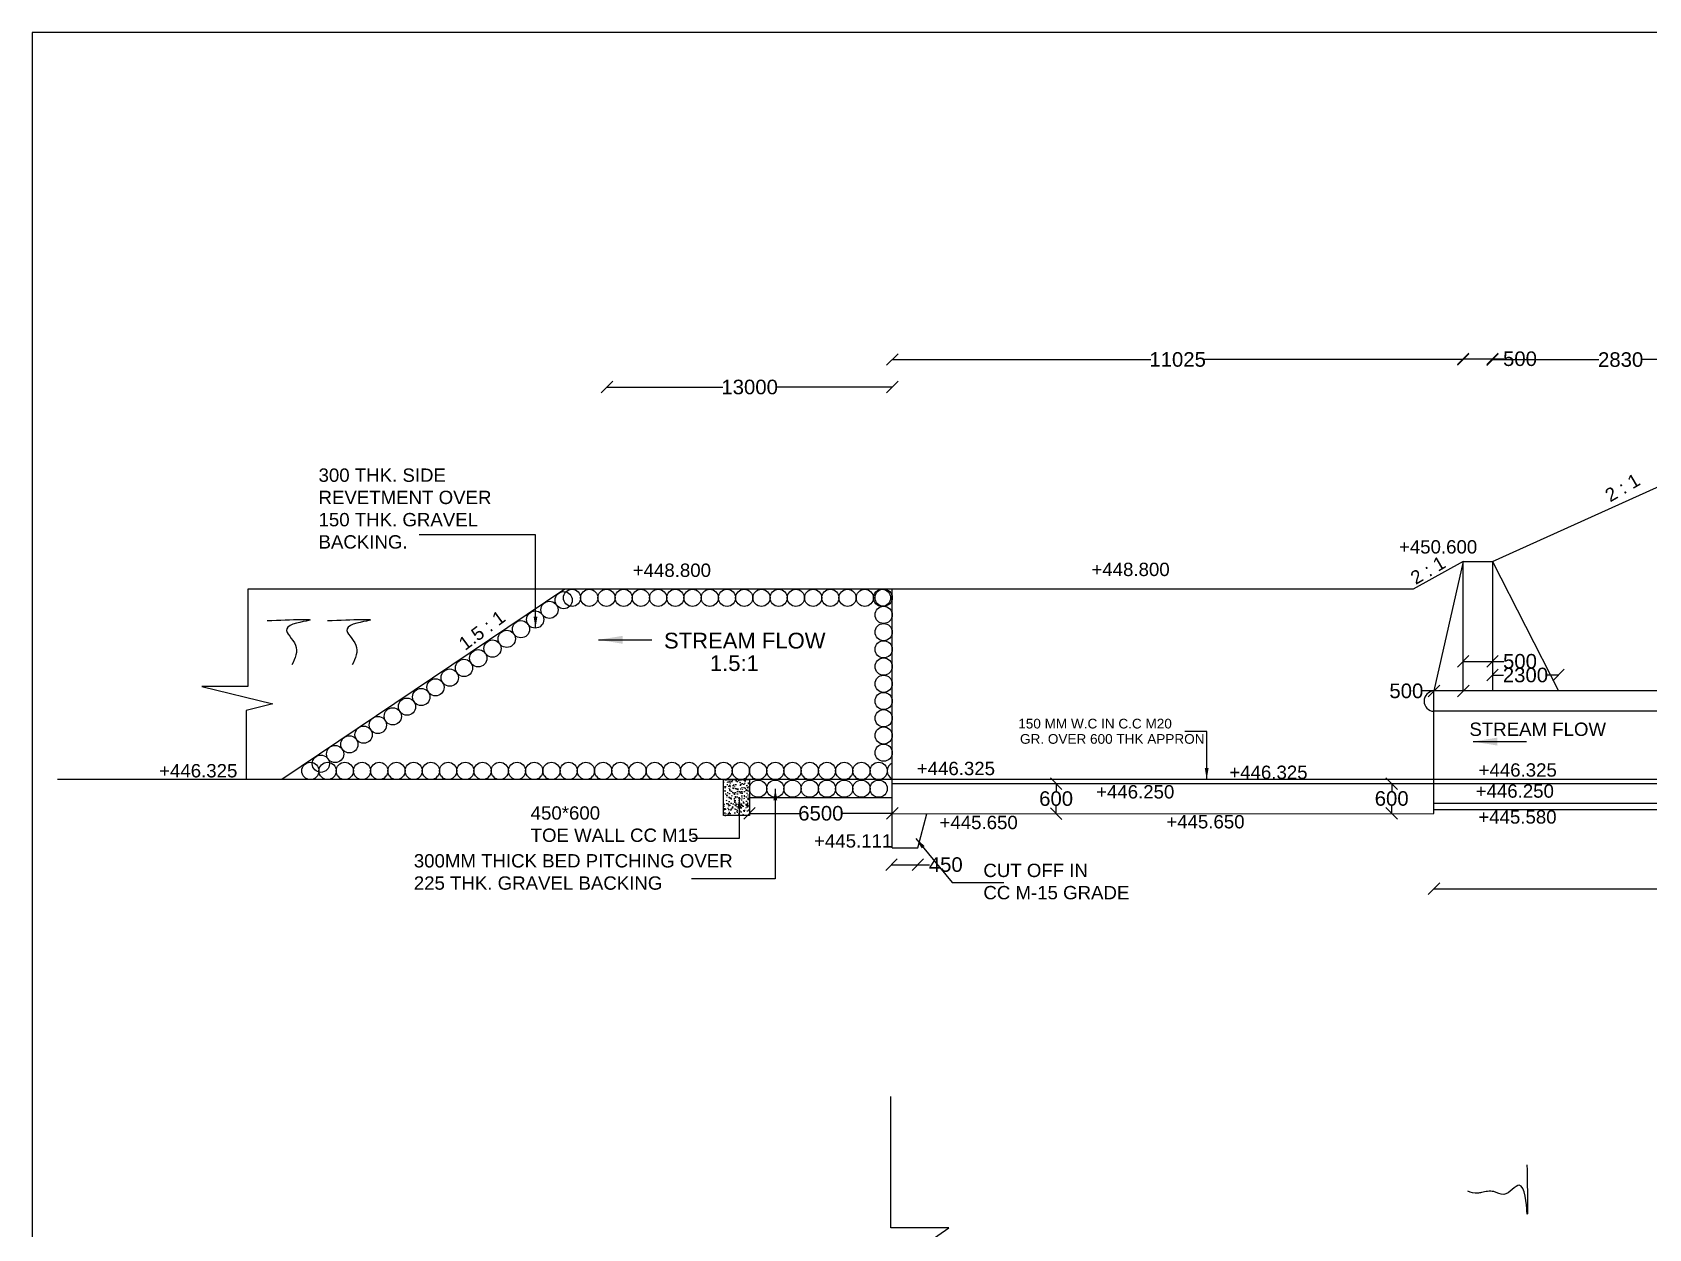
# Model space of a CAD drawing. Header units: millimetres. Extents: x 5124 to 6568637, y 2311 to 91879094.
# Drawn here: x 3635793 to 3649121, y 45947667 to 45957529 of the extents above; entities that cross this region are included whole.
import ezdxf

# ---------------------------------------------------------------- set-up
doc = ezdxf.new("R2010")
doc.units = ezdxf.units.MM
doc.header["$MEASUREMENT"] = 0
for name, color, linetype in [('DIMENSION', 7, 'Continuous'), ('DRAWING', 7, 'Continuous'), ('TEXT', 7, 'Continuous')]:
    doc.layers.add(name, color=color, linetype=linetype)
doc.styles.get("Standard").update_dxf_attribs({"font": 'arial.ttf', "height": 120})
doc.dimstyles.get("Standard").update_dxf_attribs({"dimtxt": 200, "dimasz": 110, "dimexe": 0.18, "dimexo": 0.0625, "dimgap": 0.09, "dimtad": 0, "dimtih": 1, "dimtoh": 1, "dimdec": 0, "dimzin": 0, "dimdsep": 46, "dimtxsty": 'Standard', "dimblk": 'OBLIQUE', "dimcen": 0.09, "dimse1": 1, "dimse2": 1, "dimadec": 0, "dimazin": 0, "dimtfac": 1, "dimtdec": 0, "dimtofl": 0, "dimtmove": 0, "dimatfit": 3, "dimfxl": 1, "dimtolj": 1, "dimtzin": 0, "dimarcsym": 0})

# ---------------------------------------------------------------- blocks, each defined once
blk = doc.blocks.new('_Oblique')
at = {"color": 0, "linetype": 'ByBlock', "lineweight": -2}
blk.add_line((-0.5, -0.5), (0.5, 0.5), dxfattribs=at)
blk = doc.blocks.new('*D76')
at = {"layer": 'Defpoints', "color": 0, "linetype": 'Continuous', "transparency": 16777216}
for p in [(3642884, 45954605), (3640532, 45952939), (3642884, 45952939)]:
    blk.add_point(p, dxfattribs=at)
at = {"layer": 'DIMENSION', "color": 0, "linetype": 'Continuous', "lineweight": -2, "transparency": 16777216}
for p, q in [((3640532, 45954605), (3641488, 45954605)), ((3642884, 45954605), (3641928, 45954605))]:
    blk.add_line(p, q, dxfattribs=at)
at = {"layer": 'DIMENSION', "color": 0, "linetype": 'Continuous', "lineweight": -2, "transparency": 16777216, "xscale": 95, "yscale": 95, "zscale": 95, "rotation": 180}
blk.add_blockref('_Oblique', (3640532, 45954605), dxfattribs=at)
at = {"layer": 'DIMENSION', "color": 0, "linetype": 'Continuous', "lineweight": -2, "transparency": 16777216, "xscale": 95, "yscale": 95, "zscale": 95}
blk.add_blockref('_Oblique', (3642884, 45954605), dxfattribs=at)
at = {"layer": 'DIMENSION', "color": 0, "linetype": 'Continuous', "transparency": 16777216, "insert": (3641708, 45954605), "char_height": 120, "attachment_point": 5}
blk.add_mtext('\\A1;13000', dxfattribs=at)
blk = doc.blocks.new('*D77')
at = {"layer": 'Defpoints', "color": 0, "linetype": 'Continuous', "transparency": 16777216}
for p in [(3642884, 45954834), (3647591, 45954832), (3647591, 45953168)]:
    blk.add_point(p, dxfattribs=at)
at = {"layer": 'DIMENSION', "color": 0, "linetype": 'Continuous', "lineweight": -2, "transparency": 16777216}
for p, q in [((3642884, 45954832), (3645017, 45954832)), ((3647591, 45954832), (3645458, 45954832))]:
    blk.add_line(p, q, dxfattribs=at)
at = {"layer": 'DIMENSION', "color": 0, "linetype": 'Continuous', "lineweight": -2, "transparency": 16777216, "xscale": 95, "yscale": 95, "zscale": 95, "rotation": 180}
blk.add_blockref('_Oblique', (3642884, 45954832), dxfattribs=at)
at = {"layer": 'DIMENSION', "color": 0, "linetype": 'Continuous', "lineweight": -2, "transparency": 16777216, "xscale": 95, "yscale": 95, "zscale": 95}
blk.add_blockref('_Oblique', (3647591, 45954832), dxfattribs=at)
at = {"layer": 'DIMENSION', "color": 0, "linetype": 'Continuous', "transparency": 16777216, "insert": (3645237, 45954832), "char_height": 120, "attachment_point": 5}
blk.add_mtext('\\A1;11025', dxfattribs=at)
blk = doc.blocks.new('*D78')
at = {"layer": 'Defpoints', "color": 0, "linetype": 'Continuous', "transparency": 16777216}
for p in [(3647833, 45954838), (3647591, 45953168), (3647833, 45953168)]:
    blk.add_point(p, dxfattribs=at)
at = {"layer": 'DIMENSION', "color": 0, "linetype": 'Continuous', "lineweight": -2, "transparency": 16777216}
for p, q in [((3647591, 45954838), (3647833, 45954838)), ((3647833, 45954838), (3647928, 45954838))]:
    blk.add_line(p, q, dxfattribs=at)
at = {"layer": 'DIMENSION', "color": 0, "linetype": 'Continuous', "lineweight": -2, "transparency": 16777216, "xscale": 95, "yscale": 95, "zscale": 95, "rotation": 180}
blk.add_blockref('_Oblique', (3647591, 45954838), dxfattribs=at)
at = {"layer": 'DIMENSION', "color": 0, "linetype": 'Continuous', "lineweight": -2, "transparency": 16777216, "xscale": 95, "yscale": 95, "zscale": 95}
blk.add_blockref('_Oblique', (3647833, 45954838), dxfattribs=at)
at = {"layer": 'DIMENSION', "color": 0, "linetype": 'Continuous', "transparency": 16777216, "insert": (3648060, 45954838), "char_height": 120, "attachment_point": 5}
blk.add_mtext('\\A1;500', dxfattribs=at)
blk = doc.blocks.new('*D79')
at = {"layer": 'Defpoints', "color": 0, "linetype": 'Continuous', "transparency": 16777216}
for p in [(3647833, 45954838), (3649948, 45954831), (3649948, 45954120)]:
    blk.add_point(p, dxfattribs=at)
at = {"layer": 'DIMENSION', "color": 0, "linetype": 'Continuous', "lineweight": -2, "transparency": 16777216}
for p, q in [((3647833, 45954831), (3648710, 45954831)), ((3649948, 45954831), (3649070, 45954831))]:
    blk.add_line(p, q, dxfattribs=at)
at = {"layer": 'DIMENSION', "color": 0, "linetype": 'Continuous', "lineweight": -2, "transparency": 16777216, "xscale": 95, "yscale": 95, "zscale": 95, "rotation": 180}
blk.add_blockref('_Oblique', (3647833, 45954831), dxfattribs=at)
at = {"layer": 'DIMENSION', "color": 0, "linetype": 'Continuous', "lineweight": -2, "transparency": 16777216, "xscale": 95, "yscale": 95, "zscale": 95}
blk.add_blockref('_Oblique', (3649948, 45954831), dxfattribs=at)
at = {"layer": 'DIMENSION', "color": 0, "linetype": 'Continuous', "transparency": 16777216, "insert": (3648890, 45954831), "char_height": 120, "attachment_point": 5}
blk.add_mtext('\\A1;2830', dxfattribs=at)
blk = doc.blocks.new('*D86')
at = {"layer": 'Defpoints', "color": 0, "linetype": 'Continuous', "transparency": 16777216}
for p in [(3647833, 45952344), (3647833, 45952344), (3647591, 45952100)]:
    blk.add_point(p, dxfattribs=at)
at = {"layer": 'DIMENSION', "color": 0, "linetype": 'Continuous', "lineweight": -2, "transparency": 16777216}
for p, q in [((3647591, 45952344), (3647833, 45952344)), ((3647833, 45952344), (3647928, 45952344))]:
    blk.add_line(p, q, dxfattribs=at)
at = {"layer": 'DIMENSION', "color": 0, "linetype": 'Continuous', "lineweight": -2, "transparency": 16777216, "xscale": 95, "yscale": 95, "zscale": 95, "rotation": 180}
blk.add_blockref('_Oblique', (3647591, 45952344), dxfattribs=at)
at = {"layer": 'DIMENSION', "color": 0, "linetype": 'Continuous', "lineweight": -2, "transparency": 16777216, "xscale": 95, "yscale": 95, "zscale": 95}
blk.add_blockref('_Oblique', (3647833, 45952344), dxfattribs=at)
at = {"layer": 'DIMENSION', "color": 0, "linetype": 'Continuous', "transparency": 16777216, "insert": (3648060, 45952344), "char_height": 120, "attachment_point": 5}
blk.add_mtext('\\A1;500', dxfattribs=at)
blk = doc.blocks.new('*D87')
at = {"layer": 'Defpoints', "color": 0, "linetype": 'Continuous', "transparency": 16777216}
for p in [(3647833, 45952237), (3648378, 45952231), (3648378, 45952100)]:
    blk.add_point(p, dxfattribs=at)
at = {"layer": 'DIMENSION', "color": 0, "linetype": 'Continuous', "lineweight": -2, "transparency": 16777216}
for p, q in [((3647833, 45952231), (3647925, 45952231)), ((3648378, 45952231), (3648286, 45952231))]:
    blk.add_line(p, q, dxfattribs=at)
at = {"layer": 'DIMENSION', "color": 0, "linetype": 'Continuous', "lineweight": -2, "transparency": 16777216, "xscale": 95, "yscale": 95, "zscale": 95, "rotation": 180}
blk.add_blockref('_Oblique', (3647833, 45952231), dxfattribs=at)
at = {"layer": 'DIMENSION', "color": 0, "linetype": 'Continuous', "lineweight": -2, "transparency": 16777216, "xscale": 95, "yscale": 95, "zscale": 95}
blk.add_blockref('_Oblique', (3648378, 45952231), dxfattribs=at)
at = {"layer": 'DIMENSION', "color": 0, "linetype": 'Continuous', "transparency": 16777216, "insert": (3648105, 45952231), "char_height": 120, "attachment_point": 5}
blk.add_mtext('\\A1;2300', dxfattribs=at)
blk = doc.blocks.new('*D88')
at = {"layer": 'Defpoints', "color": 0, "linetype": 'Continuous', "transparency": 16777216}
for p in [(3647002, 45951336), (3647002, 45951336), (3647002, 45951091)]:
    blk.add_point(p, dxfattribs=at)
at = {"layer": 'DIMENSION', "color": 0, "linetype": 'Continuous', "lineweight": -2, "transparency": 16777216}
for p, q in [((3647002, 45951336), (3647002, 45951274)), ((3647002, 45951091), (3647002, 45951152))]:
    blk.add_line(p, q, dxfattribs=at)
at = {"layer": 'DIMENSION', "color": 0, "linetype": 'Continuous', "lineweight": -2, "transparency": 16777216, "xscale": 95, "yscale": 95, "zscale": 95}
for p, rotation in [((3647002, 45951336), 90), ((3647002, 45951091), 270)]:
    blk.add_blockref('_Oblique', p, dxfattribs=dict(at, rotation=rotation))
at = {"layer": 'DIMENSION', "color": 0, "linetype": 'Continuous', "transparency": 16777216, "insert": (3647002, 45951213), "char_height": 120, "attachment_point": 5}
blk.add_mtext('\\A1;600', dxfattribs=at)
blk = doc.blocks.new('*D89')
at = {"layer": 'Defpoints', "color": 0, "linetype": 'Continuous', "transparency": 16777216}
for p in [(3644234, 45951336), (3644235, 45951089), (3644235, 45951089)]:
    blk.add_point(p, dxfattribs=at)
at = {"layer": 'DIMENSION', "color": 0, "linetype": 'Continuous', "lineweight": -2, "transparency": 16777216}
for p, q in [((3644235, 45951336), (3644235, 45951274)), ((3644235, 45951089), (3644235, 45951151))]:
    blk.add_line(p, q, dxfattribs=at)
at = {"layer": 'DIMENSION', "color": 0, "linetype": 'Continuous', "lineweight": -2, "transparency": 16777216, "xscale": 95, "yscale": 95, "zscale": 95}
for p, rotation in [((3644235, 45951336), 90), ((3644235, 45951089), 270)]:
    blk.add_blockref('_Oblique', p, dxfattribs=dict(at, rotation=rotation))
at = {"layer": 'DIMENSION', "color": 0, "linetype": 'Continuous', "transparency": 16777216, "insert": (3644235, 45951212), "char_height": 120, "attachment_point": 5}
blk.add_mtext('\\A1;600', dxfattribs=at)
blk = doc.blocks.new('*D90')
at = {"layer": 'Defpoints', "color": 0, "linetype": 'Continuous', "transparency": 16777216}
for p in [(3642878, 45950807), (3643095, 45950807), (3643095, 45950668)]:
    blk.add_point(p, dxfattribs=at)
at = {"layer": 'DIMENSION', "color": 0, "linetype": 'Continuous', "lineweight": -2, "transparency": 16777216}
for p, q in [((3642878, 45950668), (3643095, 45950668)), ((3643095, 45950668), (3643190, 45950668))]:
    blk.add_line(p, q, dxfattribs=at)
at = {"layer": 'DIMENSION', "color": 0, "linetype": 'Continuous', "lineweight": -2, "transparency": 16777216, "xscale": 95, "yscale": 95, "zscale": 95, "rotation": 180}
blk.add_blockref('_Oblique', (3642878, 45950668), dxfattribs=at)
at = {"layer": 'DIMENSION', "color": 0, "linetype": 'Continuous', "lineweight": -2, "transparency": 16777216, "xscale": 95, "yscale": 95, "zscale": 95}
blk.add_blockref('_Oblique', (3643095, 45950668), dxfattribs=at)
at = {"layer": 'DIMENSION', "color": 0, "linetype": 'Continuous', "transparency": 16777216, "insert": (3643325, 45950668), "char_height": 120, "attachment_point": 5}
blk.add_mtext('\\A1;450', dxfattribs=at)
blk = doc.blocks.new('*D91')
at = {"layer": 'Defpoints', "color": 0, "linetype": 'Continuous', "transparency": 16777216}
for p in [(3641707, 45951075), (3642884, 45951091), (3642884, 45951088)]:
    blk.add_point(p, dxfattribs=at)
at = {"layer": 'DIMENSION', "color": 0, "linetype": 'Continuous', "lineweight": -2, "transparency": 16777216}
for p, q in [((3641707, 45951091), (3642116, 45951091)), ((3642884, 45951091), (3642475, 45951091))]:
    blk.add_line(p, q, dxfattribs=at)
at = {"layer": 'DIMENSION', "color": 0, "linetype": 'Continuous', "lineweight": -2, "transparency": 16777216, "xscale": 95, "yscale": 95, "zscale": 95, "rotation": 180}
blk.add_blockref('_Oblique', (3641707, 45951091), dxfattribs=at)
at = {"layer": 'DIMENSION', "color": 0, "linetype": 'Continuous', "lineweight": -2, "transparency": 16777216, "xscale": 95, "yscale": 95, "zscale": 95}
blk.add_blockref('_Oblique', (3642884, 45951091), dxfattribs=at)
at = {"layer": 'DIMENSION', "color": 0, "linetype": 'Continuous', "transparency": 16777216, "insert": (3642295, 45951091), "char_height": 120, "attachment_point": 5}
blk.add_mtext('\\A1;6500', dxfattribs=at)
blk = doc.blocks.new('*D96')
at = {"layer": 'Defpoints', "color": 0, "linetype": 'Continuous', "transparency": 16777216}
for p in [(3647351, 45951091), (3668607, 45951057), (3668607, 45950470)]:
    blk.add_point(p, dxfattribs=at)
at = {"layer": 'DIMENSION', "color": 0, "linetype": 'Continuous', "lineweight": -2, "transparency": 16777216}
for p, q in [((3647351, 45950470), (3657753, 45950470)), ((3668607, 45950470), (3658205, 45950470))]:
    blk.add_line(p, q, dxfattribs=at)
at = {"layer": 'DIMENSION', "color": 0, "linetype": 'Continuous', "lineweight": -2, "transparency": 16777216, "xscale": 95, "yscale": 95, "zscale": 95, "rotation": 180}
blk.add_blockref('_Oblique', (3647351, 45950470), dxfattribs=at)
at = {"layer": 'DIMENSION', "color": 0, "linetype": 'Continuous', "lineweight": -2, "transparency": 16777216, "xscale": 95, "yscale": 95, "zscale": 95}
blk.add_blockref('_Oblique', (3668607, 45950470), dxfattribs=at)
at = {"layer": 'DIMENSION', "color": 0, "linetype": 'Continuous', "transparency": 16777216, "insert": (3657979, 45950470), "char_height": 120, "attachment_point": 5}
blk.add_mtext('\\A1;50187', dxfattribs=at)
blk = doc.blocks.new('*D117')
at = {"layer": 'Defpoints', "color": 0, "linetype": 'Continuous', "transparency": 16777216}
for p in [(3647593, 45952100), (3647593, 45952100), (3647351, 45951856)]:
    blk.add_point(p, dxfattribs=at)
at = {"layer": 'DIMENSION', "color": 0, "linetype": 'Continuous', "lineweight": -2, "transparency": 16777216}
for p, q in [((3647351, 45952100), (3647256, 45952100)), ((3647593, 45952100), (3647351, 45952100))]:
    blk.add_line(p, q, dxfattribs=at)
at = {"layer": 'DIMENSION', "color": 0, "linetype": 'Continuous', "lineweight": -2, "transparency": 16777216, "xscale": 95, "yscale": 95, "zscale": 95, "rotation": 180}
blk.add_blockref('_Oblique', (3647351, 45952100), dxfattribs=at)
at = {"layer": 'DIMENSION', "color": 0, "linetype": 'Continuous', "lineweight": -2, "transparency": 16777216, "xscale": 95, "yscale": 95, "zscale": 95}
blk.add_blockref('_Oblique', (3647593, 45952100), dxfattribs=at)
at = {"layer": 'DIMENSION', "color": 0, "linetype": 'Continuous', "transparency": 16777216, "insert": (3647123, 45952100), "char_height": 120, "attachment_point": 5}
blk.add_mtext('\\A1;500', dxfattribs=at)

msp = doc.modelspace()

# ---------------------------------------------------------------- hatches: boundary and pattern name
at = {"layer": 'DRAWING', "linetype": 'Continuous'}
h = msp.add_hatch(dxfattribs=at)
h.set_pattern_fill('AR-CONC', color=256, scale=100, style=0)
h.set_pattern_definition([(50, (54926.16, -365.5), (717.2601826, -62.752135), [75, -825]), (355, (54926.16, -365.5), (-138.751334, 752.192134), [60, -660]), (100.4514, (54985.9, -370.7), (578.509382, 689.439542), [63.74019, -701.142112]), (46.1842, (54926.2, -165.5), (1067.241049, -165.519014), [112.5, -1237.5]), (96.6356, (55015.1, -179.3), (934.662706, 974.11787), [95.610288, -1051.713]), (351.1842, (54926.2, -165.5), (934.661945, 974.1186), [90, -990]), (21, (55026.16, -215.5), (596.907052, -402.618891), [75, -825]), (326, (55026.16, -215.5), (243.315332, 725.150045), [60, -660]), (71.4514, (55075.9, -249.05), (840.222629, 322.530497), [63.74019, -701.142112]), (37.5, (54926.16, -365.5), (12.1598553, 332.8938538), [0, -652, 0, -670, 0, -662.5]), (7.5, (54926.16, -365.5), (263.0695374, 394.411712), [0, -382, 0, -637, 0, -252.5]), (327.5, (54703.16, -365.5), (533.8224362, -22.5548717), [0, -250, 0, -780, 0, -1035]), (317.5, (54603.16, -365.5), (583.1861693, 100.1049823), [0, -325, 0, -518, 0, -735])])
h.paths.add_polyline_path([(3641706.7, 45951370), (3641493.7, 45951370), (3641493.7, 45951074.5), (3641706.7, 45951074.5)])
h = msp.add_hatch(dxfattribs=at)
h.set_pattern_fill('AR-CONC', color=256, scale=10, style=0)
h.set_pattern_definition([(50, (54926.16, -365.497), (71.72601826, -6.2752135), [7.5, -82.5]), (355, (54926.16, -365.5), (-13.87513336, 75.21921337), [6, -66]), (100.4514, (54932.14, -366.02), (57.85093817, 68.94395421), [6.374019, -70.1142112]), (46.1842, (54926.16, -345.5), (106.72410486, -16.55190143), [11.25, -123.75]), (96.6356, (54935.06, -346.88), (93.46627055, 97.4117871), [9.5610288, -105.1713]), (351.1842, (54926.16, -345.5), (93.46619451, 97.4118601), [9, -99]), (21, (54936.16, -350.497), (59.69070521, -40.26188907), [7.5, -82.5]), (326, (54936.16, -350.5), (24.33153319, 72.5150045), [6, -66]), (71.4514, (54941.136, -353.85), (84.02226286, 32.25304967), [6.374019, -70.1142112]), (37.5, (54926.162, -365.497), (1.215985532, 33.289385383), [0, -65.2, 0, -67, 0, -66.25]), (7.5, (54926.162, -365.497), (26.306953744, 39.441171188), [0, -38.2, 0, -63.7, 0, -25.25]), (327.5, (54903.862, -365.497), (53.382243617, -2.255487173), [0, -25, 0, -78, 0, -103.5]), (317.5, (54893.86, -365.497), (58.318616934, 10.010498233), [0, -32.5, 0, -51.8, 0, -73.5])])
h.paths.add_polyline_path([(3641706.7, 45951370), (3641493.7, 45951370), (3641493.7, 45951074.5), (3641706.7, 45951074.5)])

# ---------------------------------------------------------------- linework, layer by layer
for points in [[(3687990.9, 45957529.2), (3635793.1, 45957529.2), (3635793.1, 45929601.1), (3687990.9, 45929601.1)], [(3641493.7, 45951370), (3641706.7, 45951370), (3641706.7, 45951074.5), (3641493.7, 45951074.5)]]:
    msp.add_lwpolyline(points, close=True, dxfattribs=at)
for points in [[(3647832.7, 45953167.5), (3649947.7, 45954119.5), (3653725.2, 45954119.5), (3656648.7, 45952145.5)], [(3647590.7, 45953167.5), (3647179.1, 45952938.7), (3637570.7, 45952938.7), (3637570.7, 45952135.4), (3637189.8, 45952135.4), (3637777.5, 45951995), (3637555.3, 45951938.8), (3637555.3, 45951370)], [(3647590.7, 45953167.5), (3647350.8, 45952100)], [(3647590.7, 45952095.6), (3647590.7, 45953167.5)], [(3647590.7, 45953167.5), (3647832.7, 45953167.5), (3647832.7, 45952100)], [(3647832.7, 45953167.5), (3648378.2, 45952100)], [(3640183.3, 45952938.7), (3637849.2, 45951370)], [(3642884.2, 45950806.5), (3642884.2, 45952938.7)], [(3647350.8, 45951090.9), (3647350.8, 45952100)], [(3668622.4, 45952100), (3647350.8, 45952100)], [(3668622.4, 45951932.5), (3647350.8, 45951932.5)], [(3671460.7, 45951370), (3636000.2, 45951370)], [(3671460.7, 45951335.5), (3642884.2, 45951335.5)], [(3641706.7, 45951222.3), (3642884.2, 45951222.3)], [(3668606.5, 45951171.5), (3647350.8, 45951171.5)], [(3642884.2, 45951088), (3647350.8, 45951090.9)], [(3642884.2, 45950806.5), (3643095.2, 45950806.5), (3643167.7, 45951088.2)], [(3668606.5, 45951120.5), (3647350.8, 45951120.5)], [(3642870, 45945612.6), (3642870, 45947024.5), (3642418.8, 45947024.5), (3643351.1, 45947674.9), (3642870.8, 45947674.9), (3642870.8, 45948757.4)]]:
    msp.add_lwpolyline(points, dxfattribs=at)
for centre in [(3640174.8, 45952848.3), (3640243.3, 45952867.7), (3640385.3, 45952867.7), (3640527.3, 45952867.7), (3640669.3, 45952867.7), (3640811.3, 45952867.7), (3640953.3, 45952867.7), (3641095.3, 45952867.7), (3641237.3, 45952867.7), (3641379.3, 45952867.7), (3641521.3, 45952867.7), (3641663.3, 45952867.7), (3641805.3, 45952867.7), (3641947.3, 45952867.7), (3642089.3, 45952867.7), (3642231.3, 45952867.7), (3642373.3, 45952867.7), (3642515.3, 45952867.7), (3642657.3, 45952867.7), (3642799.3, 45952867.7), (3642812.7, 45952869), (3639939.9, 45952688.8), (3640057.3, 45952768.6), (3642812.7, 45952727), (3639705, 45952529.2), (3639822.4, 45952609), (3642812.7, 45952585), (3639587.5, 45952449.4), (3642812.7, 45952443), (3639352.6, 45952289.8), (3639470, 45952369.6), (3642812.7, 45952301), (3639117.7, 45952130.2), (3639235.1, 45952210), (3642812.7, 45952159), (3639000.2, 45952050.4), (3642812.7, 45952017), (3638765.3, 45951890.8), (3638882.7, 45951970.6), (3642812.7, 45951875), (3638524.8, 45951739.5), (3638642.3, 45951819.3), (3642812.7, 45951733), (3638407.4, 45951659.7), (3638172.4, 45951500.1), (3638289.9, 45951579.9), (3642812.7, 45951591), (3638085.7, 45951441), (3638227.7, 45951441), (3638369.7, 45951441), (3638511.7, 45951441), (3638653.7, 45951441), (3638795.7, 45951441), (3638937.7, 45951441), (3639079.7, 45951441), (3639221.7, 45951441), (3639363.7, 45951441), (3639505.7, 45951441), (3639647.7, 45951441), (3639789.7, 45951441), (3639931.7, 45951441), (3640073.7, 45951441), (3640215.7, 45951441), (3640357.7, 45951441), (3640499.7, 45951441), (3640641.7, 45951441), (3640783.7, 45951441), (3640925.7, 45951441), (3641067.7, 45951441), (3641209.7, 45951441), (3641351.7, 45951441), (3641493.7, 45951441), (3641635.7, 45951441), (3641777.7, 45951441), (3641919.7, 45951441), (3642061.7, 45951441), (3642203.7, 45951441), (3642345.7, 45951441), (3642487.7, 45951441), (3642629.7, 45951441), (3642771.7, 45951441), (3641777.7, 45951294.5), (3641919.7, 45951294.5), (3642061.7, 45951294.5), (3642203.7, 45951294.5), (3642345.7, 45951294.5), (3642487.7, 45951294.5), (3642629.7, 45951294.5), (3642771.7, 45951294.5)]:
    msp.add_circle(centre, 71, dxfattribs=at)
for centre, radius, start, end in [((3647353.3, 45952016.3), 83.8, 91.69083, 268.30917), ((3642913.7, 45951441), 71, 114.55036, 245.44964)]:
    msp.add_arc(centre, radius, start, end, dxfattribs=at)
for points in [[(3637729.1, 45952680.3), (3638070.7, 45952680.3), (3637890.4, 45952610.9), (3637963.5, 45952478.2), (3637932.7, 45952315)], [(3638226.7, 45952680.3), (3638568.3, 45952680.3), (3638388, 45952610.9), (3638461.2, 45952478.2), (3638430.3, 45952315)], [(3648117.4, 45948193.7), (3648117.4, 45947807), (3648054.6, 45948025.5), (3647926.3, 45947950.1), (3647843.4, 45947972.7), (3647742.8, 45947965.2), (3647710.1, 45947960.2), (3647629.6, 45947975.2)]]:
    msp.add_spline(points, degree=3, dxfattribs=at)

# ---------------------------------------------------------------- texts
at = {"layer": 'DRAWING', "linetype": 'Continuous', "insert": (3643635.2, 45950675.8), "char_height": 110, "width": 1196.768, "attachment_point": 1}
msp.add_mtext('CUT OFF IN \\PCC M-15 GRADE', dxfattribs=at)
at = {"layer": 'TEXT'}
for s, p in [('STREAM FLOW', (3641001.8, 45952450)), ('1.5:1', (3641380.2, 45952264.7))]:
    msp.add_text(s, height=130, dxfattribs=at).set_placement(p)
at = {"layer": 'TEXT', "linetype": 'Continuous'}
for s, height, p in [('150 MM W.C IN C.C M20', 80, (3643922.8, 45951790.6)), ('STREAM FLOW', 110, (3647642.8, 45951729.3)), ('GR. OVER 600 THK APPRON', 80, (3643937.3, 45951664.5))]:
    msp.add_text(s, height=height, dxfattribs=at).set_placement(p)
at = {"layer": 'TEXT', "linetype": 'Continuous', "char_height": 110, "attachment_point": 1}
for s, insert, width in [('300 THK. SIDE \\PREVETMENT OVER \\P150 THK. GRAVEL \\PBACKING.', (3638153.2, 45953933.9), 1979.273), ('+450.600', (3647062.1, 45953343), 639.34), ('+448.800', (3640744.1, 45953150.1), 639.34), ('+448.800', (3644526.3, 45953157.2), 639.34), ('+446.325', (3636838.7, 45951497.3), 639.34), ('+446.325', (3643086.1, 45951516), 639.34), ('+446.325', (3645663.4, 45951484.5), 639.34), ('+446.325', (3647718.6, 45951503.5), 639.34), ('+446.250', (3644564.6, 45951323.6), 639.34), ('+446.250', (3647694.6, 45951330), 639.34), ('450*600\\PTOE WALL CC M15', (3639902.2, 45951149.2), 1378.276), ('+445.650', (3643273.6, 45951071), 639.34), ('+445.650', (3645143.8, 45951077.1), 639.34), ('+445.580', (3647716.6, 45951116.5), 639.34), ('+445.111', (3642239.1, 45950919), 639.34), ('300MM THICK BED PITCHING OVER\\P225 THK. GRAVEL BACKING', (3638938.7, 45950754.8), 2752.54)]:
    msp.add_mtext(s, dxfattribs=dict(at, insert=insert, width=width))
at = {"layer": 'TEXT', "linetype": 'Continuous', "char_height": 110, "width": 639.34, "attachment_point": 1}
for s, insert, rotation in [('2 : 1', (3648748.1, 45953748.5), 30.36013), ('2 : 1', (3647144.2, 45953067.6), 30.36013), ('1.5 : 1', (3639295.9, 45952517.1), 36.54109)]:
    msp.add_mtext(s, dxfattribs=dict(at, insert=insert, rotation=rotation))

# ---------------------------------------------------------------- dimensions: what is measured, and where the dimension line sits
at = {"layer": 'DIMENSION', "linetype": 'Continuous'}
for base, p1, p2, text, picture, middle in [((3647590.7, 45954831.5), (3642884.2, 45954833.7), (3647590.7, 45953167.5), '11025', '*D77', (3645237.4, 45954831.5)), ((3647832.7, 45954837.8), (3647590.7, 45953167.5), (3647832.7, 45953167.5), '500', '*D78', (3648060.1, 45954837.8)), ((3649947.7, 45954831.5), (3647832.7, 45954837.8), (3649947.7, 45954119.5), '2830', '*D79', (3648890.2, 45954831.5)), ((3642884.2, 45954604.8), (3640532, 45952938.6), (3642884.2, 45952938.6), '13000', '*D76', (3641708.1, 45954604.8)), ((3647832.7, 45952344.4), (3647590.7, 45952100), (3647832.7, 45952344.4), '500', '*D86', (3648060.1, 45952344.4)), ((3648378.2, 45952231.3), (3647832.7, 45952236.7), (3648378.2, 45952100), '2300', '*D87', (3648105.4, 45952231.3)), ((3668606.5, 45950470.1), (3647350.8, 45951090.9), (3668606.5, 45951057.2), '50187', '*D96', (3657978.7, 45950470.1)), ((3643095.2, 45950667.7), (3642878.5, 45950806.7), (3643095.2, 45950806.5), '450', '*D90', (3643325, 45950667.7))]:
    dim = msp.add_linear_dim(base=base, p1=p1, p2=p2, text=text, dimstyle='Standard', override={"dimasz": 95, "dimarcsym": 1}, dxfattribs=at)
    dim.commit()
    dim.dimension.update_dxf_attribs({"geometry": picture, "text_midpoint": middle})
for base, p1, p2, text, picture, middle in [((3647592.8, 45952100), (3647350.8, 45951855.6), (3647592.8, 45952100), '500', '*D117', (3647123.3, 45952100)), ((3642884.2, 45951090.5), (3641706.7, 45951074.5), (3642884.2, 45951088), '6500', '*D91', (3642295.4, 45951090.5))]:
    dim = msp.add_linear_dim(base=base, p1=p1, p2=p2, text=text, dimstyle='Standard', override={"dimasz": 95, "dimarcsym": 1}, dxfattribs=at)
    dim.commit()
    dim.dimension.update_dxf_attribs({"geometry": picture, "text_midpoint": middle, "dimtype": 160})
for base, p1, p2, picture, middle in [((3644234.6, 45951088.9), (3644234.5, 45951335.5), (3644234.6, 45951088.9), '*D89', (3644234.6, 45951212.2)), ((3647002.4, 45951335.5), (3647002.4, 45951090.6), (3647002.4, 45951335.5), '*D88', (3647002.4, 45951213.1))]:
    dim = msp.add_linear_dim(base=base, p1=p1, p2=p2, angle=90, text='600', dimstyle='Standard', override={"dimasz": 95, "dimarcsym": 1}, dxfattribs=at)
    dim.commit()
    dim.dimension.update_dxf_attribs({"geometry": picture, "text_midpoint": middle})

# ---------------------------------------------------------------- leaders
at = {"layer": 'DRAWING', "linetype": 'Continuous'}
for points in [[(3639942.2, 45952617.8), (3639942.2, 45953386.5), (3638983.7, 45953386.5)], [(3645476.7, 45951370), (3645476.7, 45951767), (3645296.2, 45951767)], [(3641919.7, 45951294.5), (3641919.7, 45950551.5), (3641229.7, 45950551.5)], [(3641622.7, 45951224), (3641622.7, 45950884.5), (3641235.7, 45950884.5)], [(3643078.7, 45950885), (3643377.2, 45950522), (3643804.2, 45950522)]]:
    msp.add_leader(points, dimstyle='Standard', override={"dimasz": 95, "dimgap": 0.09, "dimtad": 0, "dimarcsym": 1}, dxfattribs=at)
at = {"layer": 'DRAWING'}
for points in [[(3640461.7, 45952521.7), (3640902.2, 45952521.7)], [(3647674.2, 45951682.6), (3648114.7, 45951682.6)]]:
    msp.add_leader(points, dimstyle='Standard', override={"dimasz": 200, "dimgap": 0.09, "dimtad": 0, "dimarcsym": 1}, dxfattribs=at)

doc.saveas('drawing.dxf')
